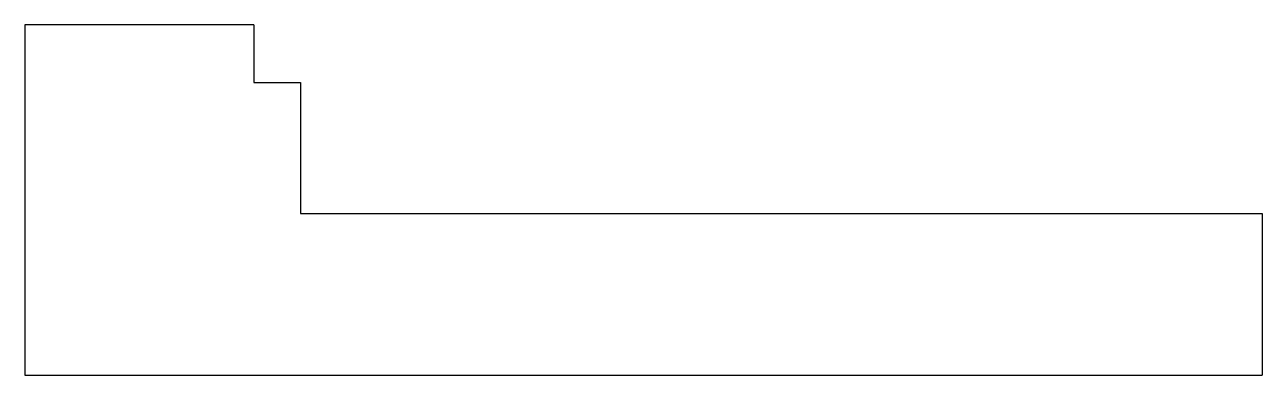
# Model space of a CAD drawing. Header units: millimetres. Extents: x 475 to 4637, y -1536 to -356.
import ezdxf

# ---------------------------------------------------------------- set-up
doc = ezdxf.new("R2010")
doc.units = ezdxf.units.MM

msp = doc.modelspace()

# ---------------------------------------------------------------- linework, layer by layer
at = {"color": 7, "linetype": 'Continuous', "lineweight": 25}
for p, q in [((475, -356), (475, -1536)), ((1245, -356), (475, -356)), ((1245, -356), (1245, -551)), ((1245, -551), (1402, -551)), ((1402, -551), (1402, -992)), ((1402, -992), (2040, -992)), ((2040, -991), (4637, -991)), ((2040, -992), (2040, -991)), ((4637, -991), (4637, -1536)), ((475, -1536), (4637, -1536))]:
    msp.add_line(p, q, dxfattribs=at)

doc.saveas('drawing.dxf')
